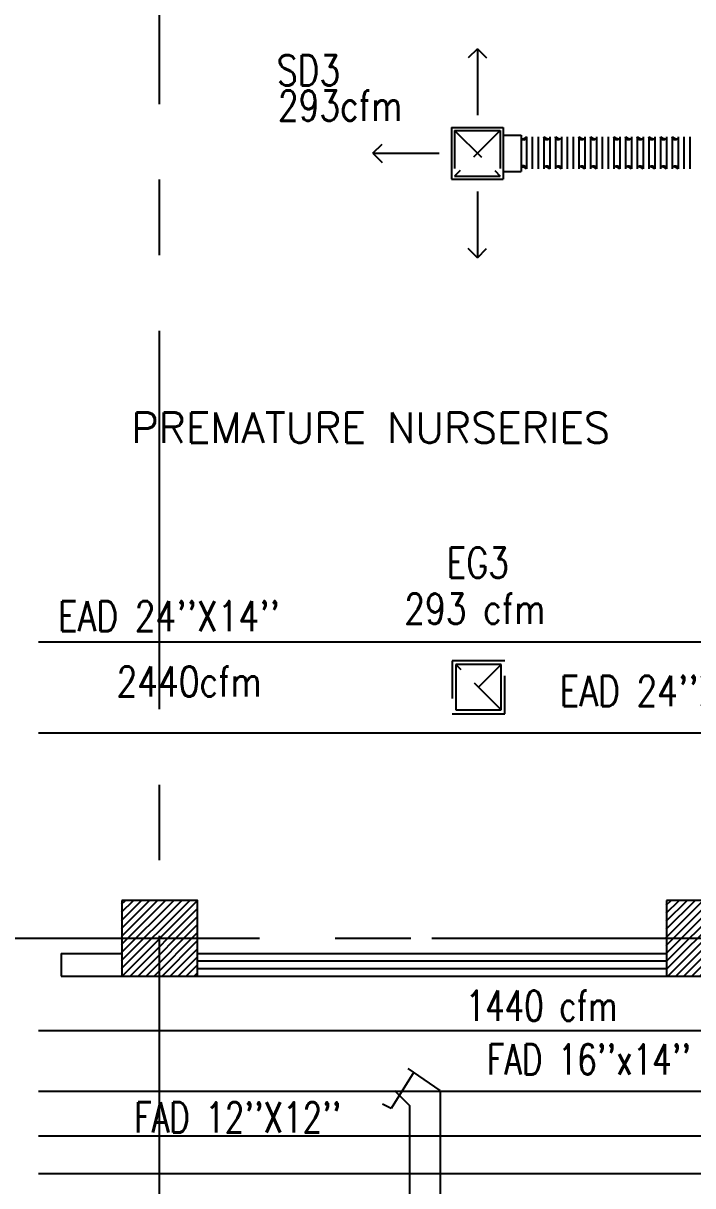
# Model space of a CAD drawing. Extents: x 417866029 to 417866302, y 43498045 to 43498122.
# Drawn here: x 417866034.5 to 417866038.93, y 43498101.35 to 43498109.04 of the extents above; entities that cross this region are included whole.
import ezdxf
from ezdxf.enums import TextEntityAlignment as Align

# ---------------------------------------------------------------- set-up
doc = ezdxf.new("R2010")
doc.units = 0
doc.header["$MEASUREMENT"] = 0
doc.linetypes.add('CENTERX2', pattern=[4, 2.5, -0.5, 0.5, -0.5])
doc.linetypes.add('HIDDEN', pattern=[0.375, 0.25, -0.125])
doc.layers.get('0').update_dxf_attribs({"linetype": 'CONTINUOUS'})
for name, color, linetype in [('AXES', 11, 'CENTERX2'), ('COL', 7, 'CONTINUOUS'), ('DUCT', 6, 'CONTINUOUS'), ('EXDUCT', 10, 'CONTINUOUS'), ('HAT', 11, 'CONTINUOUS'), ('M-AC-FLEX', 7, 'CONTINUOUS'), ('M-EGU.', 2, 'CONTINUOUS'), ('M-TEXT', 2, 'CONTINUOUS'), ('RM-NAME', 9, 'CONTINUOUS'), ('WALL', 9, 'CONTINUOUS'), ('WIN', 9, 'CONTINUOUS')]:
    doc.layers.add(name, color=color, linetype=linetype)
doc.styles.add('ROMANS', font='ROMANS.shx', dxfattribs={"width": 0.6})

# ---------------------------------------------------------------- blocks, each defined once
blk = doc.blocks.new('RM1')
at = {"layer": 'RM-NAME', "style": 'ROMANS'}
for tag, p in [('ROOMNAME1', (0, 323.8)), ('ROOMNAME2', (0, 0))]:
    blk.add_attdef(tag, text='', height=200, dxfattribs=at).set_placement(p, align=Align.MIDDLE)
blk = doc.blocks.new('*X53')
at = {"color": 0}
for p, q in [((84179.2, 169933.6), (84635.4, 170389.7)), ((84179.2, 169986.6), (84582.3, 170389.7)), ((84179.2, 170039.7), (84529.3, 170389.7)), ((84179.2, 170092.7), (84476.3, 170389.7)), ((84179.2, 170145.7), (84423.2, 170389.7)), ((84179.2, 170198.8), (84370.2, 170389.7)), ((84179.2, 170251.8), (84317.2, 170389.7)), ((84179.2, 170304.8), (84264.1, 170389.7)), ((84179.2, 170357.9), (84211.1, 170389.7)), ((84188.4, 169889.7), (84679.2, 170380.6)), ((84241.4, 169889.7), (84679.2, 170327.5)), ((84294.5, 169889.7), (84679.2, 170274.5)), ((84347.5, 169889.7), (84679.2, 170221.5)), ((84400.5, 169889.7), (84679.2, 170168.4)), ((84453.6, 169889.7), (84679.2, 170115.4)), ((84506.6, 169889.7), (84679.2, 170062.4)), ((84559.6, 169889.7), (84679.2, 170009.3)), ((84612.7, 169889.7), (84679.2, 169956.3)), ((84665.7, 169889.7), (84679.2, 169903.3))]:
    blk.add_line(p, q, dxfattribs=at)
blk = doc.blocks.new('*X52')
at = {"color": 0}
for p, q in [((80579.2, 169939.8), (81029.1, 170389.7)), ((80579.2, 169992.9), (80976.1, 170389.7)), ((80579.2, 170045.9), (80923, 170389.7)), ((80579.2, 170098.9), (80870, 170389.7)), ((80579.2, 170152), (80817, 170389.7)), ((80579.2, 170205), (80763.9, 170389.7)), ((80579.2, 170258), (80710.9, 170389.7)), ((80579.2, 170311.1), (80657.9, 170389.7)), ((80579.2, 170364.1), (80604.9, 170389.7)), ((80582.1, 169889.7), (81079.2, 170386.8)), ((80635.2, 169889.7), (81079.2, 170333.8)), ((80688.2, 169889.7), (81079.2, 170280.7)), ((80741.2, 169889.7), (81079.2, 170227.7)), ((80794.3, 169889.7), (81079.2, 170174.7)), ((80847.3, 169889.7), (81079.2, 170121.6)), ((80900.3, 169889.7), (81079.2, 170068.6)), ((80953.4, 169889.7), (81079.2, 170015.6)), ((81006.4, 169889.7), (81079.2, 169962.5)), ((81059.4, 169889.7), (81079.2, 169909.5))]:
    blk.add_line(p, q, dxfattribs=at)
blk = doc.blocks.new('COL50')
at = {"layer": 'COL'}
blk.add_lwpolyline([(-250, 250), (-250, -250), (250, -250), (250, 250)], close=True, dxfattribs=at)

msp = doc.modelspace()

# ---------------------------------------------------------------- linework, layer by layer
at = {"layer": 'AXES'}
for p, q in [((417866035.4035, 43498044.5064), (417866035.4035, 43498121.7771)), ((417866035.4035, 43498044.5064), (417866035.4035, 43498121.7771)), ((417866029.5626, 43498102.9907), (417866037.2035, 43498102.9907)), ((417866037.2035, 43498102.9907), (417866053.4235, 43498102.9907))]:
    msp.add_line(p, q, dxfattribs=at)
at = {"layer": 'DUCT', "linetype": 'ByBlock'}
for p, q in [((417866034.6028, 43498102.3809), (417866049.4136, 43498102.3809)), ((417866034.6028, 43498101.9809), (417866040.259, 43498101.9809)), ((417866034.6028, 43498101.6857), (417866039.3204, 43498101.6857)), ((417866034.6028, 43498101.4357), (417866039.3204, 43498101.4357))]:
    msp.add_line(p, q, dxfattribs=at)
at = {"layer": 'DUCT'}
for p, q in [((417866037.0835, 43498102.1051), (417866036.9333, 43498101.8658)), ((417866037.2566, 43498101.9839), (417866037.0467, 43498102.1309)), ((417866036.9566, 43498101.9839), (417866037.0566, 43498101.8839)), ((417866037.2566, 43498101.9839), (417866037.2566, 43498100.1008)), ((417866036.9333, 43498101.8658), (417866036.8769, 43498101.8946)), ((417866036.9333, 43498101.8658), (417866036.9333, 43498101.8658)), ((417866037.0566, 43498100.1008), (417866037.0566, 43498101.8839))]:
    msp.add_line(p, q, dxfattribs=at)
at = {"layer": 'EXDUCT', "linetype": 'ByBlock'}
for p, q in [((417866034.6028, 43498104.9499), (417866041.9727, 43498104.9499)), ((417866034.6028, 43498104.3499), (417866041.9727, 43498104.3499))]:
    msp.add_line(p, q, dxfattribs=at)
at = {"layer": 'M-AC-FLEX', "color": 11}
for p, q in [((417866037.8274, 43498108.2896), (417866037.8274, 43498108.0786)), ((417866037.8274, 43498108.2896), (417866037.8274, 43498108.0786)), ((417866037.8274, 43498108.2896), (417866037.8274, 43498108.0786)), ((417866037.8274, 43498108.2896), (417866037.8274, 43498108.0786)), ((417866037.8657, 43498108.2896), (417866037.8657, 43498108.0786)), ((417866037.8657, 43498108.2896), (417866037.8657, 43498108.0786)), ((417866037.8657, 43498108.2896), (417866037.8657, 43498108.0786)), ((417866037.8657, 43498108.2896), (417866037.8657, 43498108.0786)), ((417866037.9047, 43498108.2896), (417866037.9047, 43498108.0786)), ((417866037.9047, 43498108.2896), (417866037.9047, 43498108.0786)), ((417866037.943, 43498108.2896), (417866037.943, 43498108.0786)), ((417866037.943, 43498108.2896), (417866037.943, 43498108.0786)), ((417866037.982, 43498108.2896), (417866037.982, 43498108.0786)), ((417866037.982, 43498108.2896), (417866037.982, 43498108.0786)), ((417866038.0196, 43498108.2896), (417866038.0196, 43498108.0786)), ((417866038.0196, 43498108.2896), (417866038.0196, 43498108.0786)), ((417866038.0586, 43498108.2896), (417866038.0586, 43498108.0786)), ((417866038.0586, 43498108.2896), (417866038.0586, 43498108.0786)), ((417866038.0969, 43498108.2896), (417866038.0969, 43498108.0786)), ((417866038.0969, 43498108.2896), (417866038.0969, 43498108.0786)), ((417866038.1359, 43498108.2896), (417866038.1359, 43498108.0786)), ((417866038.1359, 43498108.2896), (417866038.1359, 43498108.0786)), ((417866038.1743, 43498108.2896), (417866038.1743, 43498108.0786)), ((417866038.1743, 43498108.2896), (417866038.1743, 43498108.0786)), ((417866038.2133, 43498108.2896), (417866038.2133, 43498108.0786)), ((417866038.2133, 43498108.2896), (417866038.2133, 43498108.0786)), ((417866038.2133, 43498108.2896), (417866038.2133, 43498108.0786)), ((417866038.2516, 43498108.2896), (417866038.2516, 43498108.0786)), ((417866038.2516, 43498108.2896), (417866038.2516, 43498108.0786)), ((417866038.2516, 43498108.2896), (417866038.2516, 43498108.0786)), ((417866038.2906, 43498108.2896), (417866038.2906, 43498108.0786)), ((417866038.2906, 43498108.2896), (417866038.2906, 43498108.0786)), ((417866038.3289, 43498108.2896), (417866038.3289, 43498108.0786)), ((417866038.3289, 43498108.2896), (417866038.3289, 43498108.0786)), ((417866038.3679, 43498108.2896), (417866038.3679, 43498108.0786)), ((417866038.3679, 43498108.2896), (417866038.3679, 43498108.0786)), ((417866038.4062, 43498108.2896), (417866038.4062, 43498108.0786)), ((417866038.4062, 43498108.2896), (417866038.4062, 43498108.0786)), ((417866038.4452, 43498108.2896), (417866038.4452, 43498108.0786)), ((417866038.4452, 43498108.2896), (417866038.4452, 43498108.0786)), ((417866038.4828, 43498108.2896), (417866038.4828, 43498108.0786)), ((417866038.4828, 43498108.2896), (417866038.4828, 43498108.0786)), ((417866038.5218, 43498108.2896), (417866038.5218, 43498108.0786)), ((417866038.5218, 43498108.2896), (417866038.5218, 43498108.0786)), ((417866038.5602, 43498108.2896), (417866038.5602, 43498108.0786)), ((417866038.5602, 43498108.2896), (417866038.5602, 43498108.0786)), ((417866038.5602, 43498108.2896), (417866038.5602, 43498108.0786)), ((417866038.5602, 43498108.2896), (417866038.5602, 43498108.0786)), ((417866038.5992, 43498108.2896), (417866038.5992, 43498108.0786)), ((417866038.5992, 43498108.2896), (417866038.5992, 43498108.0786)), ((417866038.5992, 43498108.2896), (417866038.5992, 43498108.0786)), ((417866038.5992, 43498108.2896), (417866038.5992, 43498108.0786)), ((417866038.6375, 43498108.2896), (417866038.6375, 43498108.0786)), ((417866038.6375, 43498108.2896), (417866038.6375, 43498108.0786)), ((417866038.6375, 43498108.2896), (417866038.6375, 43498108.0786)), ((417866038.6375, 43498108.2896), (417866038.6375, 43498108.0786)), ((417866038.6765, 43498108.2896), (417866038.6765, 43498108.0786)), ((417866038.6765, 43498108.2896), (417866038.6765, 43498108.0786)), ((417866038.6765, 43498108.2896), (417866038.6765, 43498108.0786)), ((417866038.6765, 43498108.2896), (417866038.6765, 43498108.0786)), ((417866038.7148, 43498108.2896), (417866038.7148, 43498108.0786)), ((417866038.7148, 43498108.2896), (417866038.7148, 43498108.0786)), ((417866038.7538, 43498108.2896), (417866038.7538, 43498108.0786)), ((417866038.7538, 43498108.2896), (417866038.7538, 43498108.0786)), ((417866038.7914, 43498108.2896), (417866038.7914, 43498108.0786)), ((417866038.7914, 43498108.2896), (417866038.7914, 43498108.0786)), ((417866038.8304, 43498108.2896), (417866038.8304, 43498108.0786)), ((417866038.8304, 43498108.2896), (417866038.8304, 43498108.0786)), ((417866038.8687, 43498108.2896), (417866038.8687, 43498108.0786)), ((417866038.8687, 43498108.2896), (417866038.8687, 43498108.0786)), ((417866038.9077, 43498108.2896), (417866038.9077, 43498108.0786)), ((417866038.9077, 43498108.2896), (417866038.9077, 43498108.0786))]:
    msp.add_line(p, q, dxfattribs=at)
at = {"layer": 'M-AC-FLEX'}
for points in [[(417866037.7939, 43498108.276, 0.672354), (417866037.8274, 43498108.2896, -1.018005), (417866037.8657, 43498108.2896)], [(417866037.9047, 43498108.2896, -1), (417866037.8657, 43498108.2896, 1.018005), (417866037.8274, 43498108.2896)], [(417866037.8657, 43498108.2896, 1), (417866037.9047, 43498108.2896, -1.018005), (417866037.943, 43498108.2896)], [(417866037.9813, 43498108.2896, -1.017916), (417866038.0196, 43498108.2896)], [(417866038.0203, 43498108.2896, 1.017916), (417866037.982, 43498108.2896)], [(417866038.1359, 43498108.2896, -1), (417866038.0969, 43498108.2896, 1.018005), (417866038.0586, 43498108.2896)], [(417866038.0969, 43498108.2896, 1), (417866038.1359, 43498108.2896, -1.018005), (417866038.1743, 43498108.2896)], [(417866038.1743, 43498108.2896, 1), (417866038.2133, 43498108.2896, -1.018005), (417866038.2516, 43498108.2896)], [(417866038.2906, 43498108.2896, -1), (417866038.2516, 43498108.2896, 1.018005), (417866038.2133, 43498108.2896)], [(417866038.3679, 43498108.2896, -1), (417866038.3289, 43498108.2896, 1.018005), (417866038.2906, 43498108.2896)], [(417866038.3289, 43498108.2896, 1), (417866038.3679, 43498108.2896, -1.018005), (417866038.4062, 43498108.2896)], [(417866038.4445, 43498108.2896, -1.017916), (417866038.4828, 43498108.2896)], [(417866038.4835, 43498108.2896, 1.017916), (417866038.4452, 43498108.2896)], [(417866038.5992, 43498108.2896, -1), (417866038.5602, 43498108.2896, 1.018005), (417866038.5218, 43498108.2896)], [(417866038.5602, 43498108.2896, 1), (417866038.5992, 43498108.2896, -1.018005), (417866038.6375, 43498108.2896)], [(417866038.6765, 43498108.2896, -1), (417866038.6375, 43498108.2896, 1.018005), (417866038.5992, 43498108.2896)], [(417866038.6375, 43498108.2896, 1), (417866038.6765, 43498108.2896, -1.018005), (417866038.7148, 43498108.2896)], [(417866038.7531, 43498108.2896, -1.017916), (417866038.7914, 43498108.2896)], [(417866038.7921, 43498108.2896, 1.017916), (417866038.7538, 43498108.2896)], [(417866038.9077, 43498108.2896, -1), (417866038.8687, 43498108.2896, 1.018005), (417866038.8304, 43498108.2896)], [(417866038.8687, 43498108.2896, 1), (417866038.9077, 43498108.2896, -1.018005), (417866038.946, 43498108.2896)], [(417866037.8274, 43498108.2896, -0.672354), (417866037.7939, 43498108.276, -0.672354)], [(417866037.7939, 43498108.0923, -0.672354), (417866037.8274, 43498108.0786, 1.018005), (417866037.8657, 43498108.0786)], [(417866037.8274, 43498108.0786, 0.672354), (417866037.7939, 43498108.0923, 0.672354)], [(417866037.9047, 43498108.0786, 1), (417866037.8657, 43498108.0786, -1.018005), (417866037.8274, 43498108.0786)], [(417866037.8657, 43498108.0786, -1), (417866037.9047, 43498108.0786, 1.018005), (417866037.943, 43498108.0786)], [(417866037.9813, 43498108.078, 1.000002), (417866038.0196, 43498108.0786)], [(417866038.0203, 43498108.078, -1.000002), (417866037.982, 43498108.0786)], [(417866038.1359, 43498108.0786, 1), (417866038.0969, 43498108.0786, -1.018005), (417866038.0586, 43498108.0786)], [(417866038.0969, 43498108.0786, -1), (417866038.1359, 43498108.0786, 1.018005), (417866038.1743, 43498108.0786)], [(417866038.1743, 43498108.0786, -1), (417866038.2133, 43498108.0786, 1.018005), (417866038.2516, 43498108.0786)], [(417866038.2906, 43498108.0786, 1), (417866038.2516, 43498108.0786, -1.018005), (417866038.2133, 43498108.0786)], [(417866038.3679, 43498108.0786, 1), (417866038.3289, 43498108.0786, -1.018005), (417866038.2906, 43498108.0786)], [(417866038.3289, 43498108.0786, -1), (417866038.3679, 43498108.0786, 1.018005), (417866038.4062, 43498108.0786)], [(417866038.4445, 43498108.078, 1.000002), (417866038.4828, 43498108.0786)], [(417866038.4835, 43498108.078, -1.000002), (417866038.4452, 43498108.0786)], [(417866038.5992, 43498108.0786, 1), (417866038.5602, 43498108.0786, -1.018005), (417866038.5218, 43498108.0786)], [(417866038.5602, 43498108.0786, -1), (417866038.5992, 43498108.0786, 1.018005), (417866038.6375, 43498108.0786)], [(417866038.6765, 43498108.0786, 1), (417866038.6375, 43498108.0786, -1.018005), (417866038.5992, 43498108.0786)], [(417866038.6375, 43498108.0786, -1), (417866038.6765, 43498108.0786, 1.018005), (417866038.7148, 43498108.0786)], [(417866038.7531, 43498108.078, 1.000002), (417866038.7914, 43498108.0786)], [(417866038.7921, 43498108.078, -1.000002), (417866038.7538, 43498108.0786)], [(417866038.9077, 43498108.0786, 1), (417866038.8687, 43498108.0786, -1.018005), (417866038.8304, 43498108.0786)], [(417866038.8687, 43498108.0786, -1), (417866038.9077, 43498108.0786, 1.018005), (417866038.946, 43498108.0786)]]:
    msp.add_lwpolyline(points, format="xyb", dxfattribs=at)
for centre, start, end in [((417866037.9625, 43498108.2896), 180, 331.56864), ((417866037.9625, 43498108.2896), 208.43136, 0), ((417866038.0391, 43498108.2896), 180, 331.56864), ((417866038.0391, 43498108.2896), 208.43136, 0), ((417866038.1938, 43498108.2896), 180, 331.56864), ((417866038.1938, 43498108.2896), 208.43136, 0), ((417866038.2711, 43498108.2896), 180, 331.56864), ((417866038.2711, 43498108.2896), 208.43136, 0), ((417866038.4257, 43498108.2896), 180, 331.56864), ((417866038.4257, 43498108.2896), 208.43136, 0), ((417866038.5023, 43498108.2896), 180, 331.56864), ((417866038.5023, 43498108.2896), 208.43136, 0), ((417866038.5797, 43498108.2896), 180, 331.56864), ((417866038.5797, 43498108.2896), 208.43136, 0), ((417866038.657, 43498108.2896), 180, 331.56864), ((417866038.657, 43498108.2896), 208.43136, 0), ((417866038.7343, 43498108.2896), 180, 331.56864), ((417866038.7343, 43498108.2896), 208.43136, 0), ((417866038.8109, 43498108.2896), 180, 331.56864), ((417866038.8109, 43498108.2896), 208.43136, 0), ((417866037.9625, 43498108.0787), 28.43137, 180.01777), ((417866037.9625, 43498108.0787), 28.43137, 180.01777), ((417866037.9625, 43498108.0787), 359.98223, 151.56863), ((417866037.9625, 43498108.0787), 359.98223, 151.56863), ((417866038.0391, 43498108.0787), 28.43137, 180.01777), ((417866038.0391, 43498108.0787), 28.43137, 180.01777), ((417866038.0391, 43498108.0787), 359.98223, 151.56863), ((417866038.0391, 43498108.0787), 359.98223, 151.56863), ((417866038.1938, 43498108.0787), 28.43137, 180.01777), ((417866038.1938, 43498108.0787), 28.43137, 180.01777), ((417866038.1938, 43498108.0787), 359.98223, 151.56863), ((417866038.1938, 43498108.0787), 359.98223, 151.56863), ((417866038.2711, 43498108.0787), 28.43137, 180.01777), ((417866038.2711, 43498108.0787), 28.43137, 180.01777), ((417866038.2711, 43498108.0787), 359.98223, 151.56863), ((417866038.2711, 43498108.0787), 359.98223, 151.56863), ((417866038.4257, 43498108.0787), 28.43137, 180.01777), ((417866038.4257, 43498108.0787), 28.43137, 180.01777), ((417866038.4257, 43498108.0787), 359.98223, 151.56863), ((417866038.4257, 43498108.0787), 359.98223, 151.56863), ((417866038.5023, 43498108.0787), 28.43137, 180.01777), ((417866038.5023, 43498108.0787), 28.43137, 180.01777), ((417866038.5023, 43498108.0787), 359.98223, 151.56863), ((417866038.5023, 43498108.0787), 359.98223, 151.56863), ((417866038.5797, 43498108.0787), 28.43137, 180.01777), ((417866038.5797, 43498108.0787), 28.43137, 180.01777), ((417866038.5797, 43498108.0787), 359.98223, 151.56863), ((417866038.5797, 43498108.0787), 359.98223, 151.56863), ((417866038.657, 43498108.0787), 28.43137, 180.01777), ((417866038.657, 43498108.0787), 28.43137, 180.01777), ((417866038.657, 43498108.0787), 359.98223, 151.56863), ((417866038.657, 43498108.0787), 359.98223, 151.56863), ((417866038.7343, 43498108.0787), 28.43137, 180.01777), ((417866038.7343, 43498108.0787), 28.43137, 180.01777), ((417866038.7343, 43498108.0787), 359.98223, 151.56863), ((417866038.7343, 43498108.0787), 359.98223, 151.56863), ((417866038.8109, 43498108.0787), 28.43137, 180.01777), ((417866038.8109, 43498108.0787), 28.43137, 180.01777), ((417866038.8109, 43498108.0787), 359.98223, 151.56863), ((417866038.8109, 43498108.0787), 359.98223, 151.56863)]:
    msp.add_arc(centre, 0.0195, start, end, dxfattribs=at)
at = {"layer": 'M-EGU.'}
for p, q in [((417866037.5035, 43498108.8719), (417866037.4424, 43498108.8108)), ((417866037.5035, 43498108.8719), (417866037.5035, 43498108.4331)), ((417866037.5035, 43498108.8719), (417866037.5646, 43498108.8108)), ((417866037.3331, 43498108.3511), (417866037.6739, 43498108.3511)), ((417866037.3331, 43498108.3511), (417866037.3331, 43498108.0103)), ((417866037.6739, 43498108.3511), (417866037.6739, 43498108.0103)), ((417866036.8123, 43498108.1807), (417866036.8734, 43498108.2418)), ((417866037.6739, 43498108.3007), (417866037.7939, 43498108.3007)), ((417866037.7939, 43498108.3007), (417866037.7939, 43498108.0607)), ((417866036.8123, 43498108.1807), (417866036.8734, 43498108.1196)), ((417866036.8123, 43498108.1807), (417866037.2511, 43498108.1807)), ((417866037.3331, 43498108.0103), (417866037.6739, 43498108.0103)), ((417866037.6739, 43498108.0607), (417866037.7939, 43498108.0607)), ((417866037.5035, 43498107.9283), (417866037.5035, 43498107.4895)), ((417866037.5035, 43498107.4895), (417866037.4424, 43498107.5506)), ((417866037.5035, 43498107.4895), (417866037.5646, 43498107.5506)), ((417866037.361, 43498104.8007), (417866037.361, 43498104.5007)), ((417866037.661, 43498104.8007), (417866037.361, 43498104.8007)), ((417866037.661, 43498104.5007), (417866037.661, 43498104.8007)), ((417866037.361, 43498104.5007), (417866037.661, 43498104.5007))]:
    msp.add_line(p, q, dxfattribs=at)
at = {"layer": 'M-EGU.', "linetype": 'HIDDEN'}
for p, q in [((417866037.3531, 43498108.3311), (417866037.6539, 43498108.0303)), ((417866037.6539, 43498108.3311), (417866037.3531, 43498108.0303)), ((417866037.3531, 43498108.3311), (417866037.6539, 43498108.3311)), ((417866037.3531, 43498108.3311), (417866037.3531, 43498108.0303)), ((417866037.6539, 43498108.3311), (417866037.6539, 43498108.0303)), ((417866037.3531, 43498108.0303), (417866037.6539, 43498108.0303)), ((417866037.336, 43498104.8257), (417866037.336, 43498104.4757)), ((417866037.686, 43498104.8257), (417866037.336, 43498104.8257)), ((417866037.661, 43498104.5007), (417866037.361, 43498104.8007)), ((417866037.661, 43498104.8007), (417866037.511, 43498104.6507)), ((417866037.686, 43498104.4757), (417866037.686, 43498104.8257)), ((417866037.336, 43498104.4757), (417866037.686, 43498104.4757))]:
    msp.add_line(p, q, dxfattribs=at)
at = {"layer": 'WALL', "linetype": 'ByBlock'}
for p, q in [((417866034.7535, 43498102.8907), (417866034.7535, 43498102.7407)), ((417866034.7535, 43498102.8907), (417866035.1535, 43498102.8907)), ((417866034.7535, 43498102.8907), (417866034.7535, 43498102.7407)), ((417866034.7535, 43498102.7407), (417866035.1535, 43498102.7407))]:
    msp.add_line(p, q, dxfattribs=at)
at = {"layer": 'WIN', "linetype": 'ByBlock'}
for p, q in [((417866035.6535, 43498102.8907), (417866038.7535, 43498102.8907)), ((417866035.6535, 43498102.8407), (417866038.7535, 43498102.8407)), ((417866035.6535, 43498102.7907), (417866038.7535, 43498102.7907)), ((417866035.6535, 43498102.7407), (417866038.7535, 43498102.7407))]:
    msp.add_line(p, q, dxfattribs=at)

# ---------------------------------------------------------------- block references
at = {"layer": 'COL', "xscale": 0.0009999871253967285, "yscale": 0.001000002026557922, "zscale": 0.001}
for p in [(417866035.4035, 43498102.9907), (417866039.0035, 43498102.9907)]:
    msp.add_blockref('COL50', p, dxfattribs=at)
at = {"layer": 'HAT', "xscale": 0.0009999871253967285, "yscale": 0.001000002026557922, "zscale": 0.001}
for name in ['*X52', '*X53']:
    msp.add_blockref(name, (417865954.5742, 43497932.851), dxfattribs=at)
at = {"layer": 'RM-NAME'}
ref = msp.add_blockref('RM1', (417866036.7979, 43498106.3665), dxfattribs=dict(at, xscale=0.0009999871253967285, yscale=0.001000002026557922, zscale=0.001))
ref.add_attrib('ROOMNAME2', 'PREMATURE NURSERIES', dxfattribs={"height": 0.2, "style": 'ROMANS'}).set_placement((417866036.7979, 43498106.3665), align=Align.MIDDLE)

# ---------------------------------------------------------------- texts
at = {"layer": 'M-TEXT', "style": 'ROMANS'}
for s, width, p in [('SD3', 0.8, (417866036.1783, 43498108.6294)), ('293cfm', 0.8, (417866036.1849, 43498108.396)), ('EG3', 0.8, (417866037.3005, 43498105.3741)), ('293 cfm', 0.8, (417866037.0207, 43498105.0693)), ("EAD 24''X14''", 0.8, (417866034.7315, 43498105.0202)), ('2440cfm', 0.8, (417866035.1186, 43498104.5883)), ("EAD 24''X14''", 0.8, (417866038.0475, 43498104.5261)), ('1440 cfm', 0.75, (417866037.4271, 43498102.445)), ("FAD 16''x14''", 0.75, (417866037.5661, 43498102.0905)), ("FAD 12''X12''", 0.75, (417866035.2362, 43498101.7067))]:
    msp.add_text(s, height=0.2, dxfattribs=dict(at, width=width)).set_placement(p)

doc.saveas('drawing.dxf')
